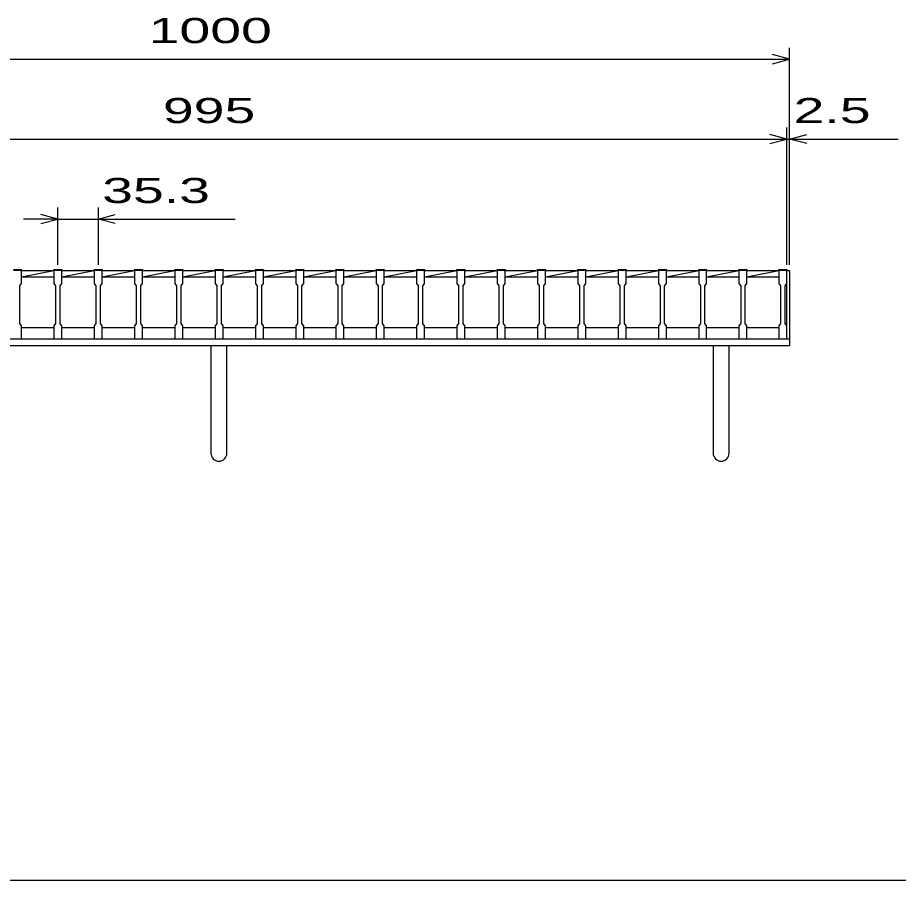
# Model space of a CAD drawing. Units: millimetres, scale not verified. Extents: x -1820 to 1731, y -1282 to 1054.
# Drawn here: x -1098 to -326, y -1146 to -391 of the extents above; entities that cross this region are included whole.
import ezdxf
from ezdxf.enums import TextEntityAlignment as Align

# ---------------------------------------------------------------- set-up
doc = ezdxf.new("R2010")
doc.units = ezdxf.units.MM
doc.header["$LTSCALE"] = 10
for name, color, linetype, lineweight in [('0_2', 150, 'Continuous', 25), ('16', 3, 'Continuous', 25), ('19', 6, 'Continuous', 25), ('22', 4, 'Continuous', 25)]:
    doc.layers.add(name, color=color, linetype=linetype, lineweight=lineweight)
doc.styles.add('ベクトル', font='')
doc.styles.get('ベクトル').set_extended_font_data('ベクトル')

msp = doc.modelspace()

# ---------------------------------------------------------------- linework, layer by layer
at = {"layer": '0_2'}
msp.add_line((1731, -1146.5), (-1729, -1146.5), dxfattribs=at)
at = {"layer": '16'}
for p, q in [((-1101.3, -611.8), (-1094.3, -611.8)), ((-1094.3, -612.5), (-1101.3, -612.5)), ((-1094.3, -611.8), (-1094.3, -612.5)), ((-1094.3, -624), (-1094.3, -612.5)), ((-1094.3, -612.5), (-1066, -612.5)), ((-1094.3, -618), (-1066, -612.5)), ((-1066, -612.5), (-1066, -611.8)), ((-1066, -611.8), (-1059, -611.8)), ((-1066, -612.5), (-1066, -624)), ((-1059, -612.5), (-1066, -612.5)), ((-1059, -611.8), (-1059, -612.5)), ((-1059, -624), (-1059, -612.5)), ((-1059, -612.5), (-1030.7, -612.5)), ((-1059, -618), (-1030.7, -612.5)), ((-1030.7, -612.5), (-1030.7, -611.8)), ((-1030.7, -611.8), (-1023.7, -611.8)), ((-1030.7, -612.5), (-1030.7, -624)), ((-1023.7, -612.5), (-1030.7, -612.5)), ((-1023.7, -611.8), (-1023.7, -612.5)), ((-1023.7, -624), (-1023.7, -612.5)), ((-1023.7, -612.5), (-995.4, -612.5)), ((-1023.7, -618), (-995.4, -612.5)), ((-995.4, -612.5), (-995.4, -611.8)), ((-995.4, -611.8), (-988.4, -611.8)), ((-995.4, -612.5), (-995.4, -624)), ((-988.4, -612.5), (-995.4, -612.5)), ((-988.4, -611.8), (-988.4, -612.5)), ((-988.4, -624), (-988.4, -612.5)), ((-988.4, -612.5), (-960.1, -612.5)), ((-988.4, -618), (-960.1, -612.5)), ((-960.1, -612.5), (-960.1, -611.8)), ((-960.1, -611.8), (-953.1, -611.8)), ((-960.1, -612.5), (-960.1, -624)), ((-953.1, -612.5), (-960.1, -612.5)), ((-953.1, -611.8), (-953.1, -612.5)), ((-953.1, -624), (-953.1, -612.5)), ((-953.1, -612.5), (-924.8, -612.5)), ((-953.1, -618), (-924.8, -612.5)), ((-924.8, -612.5), (-924.8, -611.8)), ((-924.8, -611.8), (-917.8, -611.8)), ((-924.8, -612.5), (-924.8, -624)), ((-917.8, -612.5), (-924.8, -612.5)), ((-917.8, -611.8), (-917.8, -612.5)), ((-917.8, -624), (-917.8, -612.5)), ((-917.8, -612.5), (-889.5, -612.5)), ((-917.8, -618), (-889.5, -612.5)), ((-889.5, -612.5), (-889.5, -611.8)), ((-889.5, -611.8), (-882.5, -611.8)), ((-889.5, -612.5), (-889.5, -624)), ((-882.5, -612.5), (-889.5, -612.5)), ((-882.5, -611.8), (-882.5, -612.5)), ((-882.5, -624), (-882.5, -612.5)), ((-882.5, -612.5), (-854.2, -612.5)), ((-882.5, -618), (-854.2, -612.5)), ((-854.2, -612.5), (-854.2, -611.8)), ((-854.2, -611.8), (-847.2, -611.8)), ((-854.2, -612.5), (-854.2, -624)), ((-847.2, -612.5), (-854.2, -612.5)), ((-847.2, -611.8), (-847.2, -612.5)), ((-847.2, -624), (-847.2, -612.5)), ((-847.2, -612.5), (-818.9, -612.5)), ((-847.2, -618), (-818.9, -612.5)), ((-818.9, -612.5), (-818.9, -611.8)), ((-818.9, -611.8), (-811.9, -611.8)), ((-818.9, -612.5), (-818.9, -624)), ((-811.9, -612.5), (-818.9, -612.5)), ((-811.9, -611.8), (-811.9, -612.5)), ((-811.9, -624), (-811.9, -612.5)), ((-811.9, -612.5), (-783.6, -612.5)), ((-811.9, -618), (-783.6, -612.5)), ((-783.6, -612.5), (-783.6, -611.8)), ((-783.6, -611.8), (-776.6, -611.8)), ((-783.6, -612.5), (-783.6, -624)), ((-776.6, -612.5), (-783.6, -612.5)), ((-776.6, -611.8), (-776.6, -612.5)), ((-776.6, -624), (-776.6, -612.5)), ((-776.6, -612.5), (-748.3, -612.5)), ((-776.6, -618), (-748.3, -612.5)), ((-748.3, -612.5), (-748.3, -611.8)), ((-748.3, -611.8), (-741.3, -611.8)), ((-748.3, -612.5), (-748.3, -624)), ((-741.3, -612.5), (-748.3, -612.5)), ((-741.3, -611.8), (-741.3, -612.5)), ((-741.3, -624), (-741.3, -612.5)), ((-741.3, -612.5), (-713, -612.5)), ((-741.3, -618), (-713, -612.5)), ((-713, -612.5), (-713, -611.8)), ((-713, -611.8), (-706, -611.8)), ((-713, -612.5), (-713, -624)), ((-706, -612.5), (-713, -612.5)), ((-706, -611.8), (-706, -612.5)), ((-706, -624), (-706, -612.5)), ((-706, -612.5), (-677.7, -612.5)), ((-706, -618), (-677.7, -612.5)), ((-677.7, -612.5), (-677.7, -611.8)), ((-677.7, -611.8), (-670.7, -611.8)), ((-677.7, -612.5), (-677.7, -624)), ((-670.7, -612.5), (-677.7, -612.5)), ((-670.7, -611.8), (-670.7, -612.5)), ((-670.7, -624), (-670.7, -612.5)), ((-670.7, -612.5), (-642.4, -612.5)), ((-670.7, -618), (-642.4, -612.5)), ((-642.4, -612.5), (-642.4, -611.8)), ((-642.4, -611.8), (-635.4, -611.8)), ((-642.4, -612.5), (-642.4, -624)), ((-635.4, -612.5), (-642.4, -612.5)), ((-635.4, -611.8), (-635.4, -612.5)), ((-635.4, -624), (-635.4, -612.5)), ((-635.4, -612.5), (-607.1, -612.5)), ((-635.4, -618), (-607.1, -612.5)), ((-607.1, -612.5), (-607.1, -611.8)), ((-607.1, -611.8), (-600.1, -611.8)), ((-607.1, -612.5), (-607.1, -624)), ((-600.1, -612.5), (-607.1, -612.5)), ((-600.1, -611.8), (-600.1, -612.5)), ((-600.1, -624), (-600.1, -612.5)), ((-600.1, -612.5), (-571.8, -612.5)), ((-600.1, -618), (-571.8, -612.5)), ((-571.8, -612.5), (-571.8, -611.8)), ((-571.8, -611.8), (-564.8, -611.8)), ((-571.8, -612.5), (-571.8, -624)), ((-564.8, -612.5), (-571.8, -612.5)), ((-564.8, -611.8), (-564.8, -612.5)), ((-564.8, -624), (-564.8, -612.5)), ((-564.8, -612.5), (-536.5, -612.5)), ((-564.8, -618), (-536.5, -612.5)), ((-536.5, -612.5), (-536.5, -611.8)), ((-536.5, -611.8), (-529.5, -611.8)), ((-536.5, -612.5), (-536.5, -624)), ((-529.5, -612.5), (-536.5, -612.5)), ((-529.5, -611.8), (-529.5, -612.5)), ((-529.5, -624), (-529.5, -612.5)), ((-529.5, -612.5), (-501.2, -612.5)), ((-529.5, -618), (-501.2, -612.5)), ((-501.2, -612.5), (-501.2, -611.8)), ((-501.2, -611.8), (-494.2, -611.8)), ((-501.2, -612.5), (-501.2, -624)), ((-494.2, -612.5), (-501.2, -612.5)), ((-494.2, -611.8), (-494.2, -612.5)), ((-494.2, -624), (-494.2, -612.5)), ((-494.2, -612.5), (-465.9, -612.5)), ((-494.2, -618), (-465.9, -612.5)), ((-465.9, -612.5), (-465.9, -611.8)), ((-465.9, -611.8), (-458.9, -611.8)), ((-465.9, -612.5), (-465.9, -624)), ((-458.9, -612.5), (-465.9, -612.5)), ((-458.9, -611.8), (-458.9, -612.5)), ((-458.9, -624), (-458.9, -612.5)), ((-458.9, -612.5), (-431, -612.5)), ((-458.9, -618), (-431, -612.58)), ((-431, -612.5), (-431, -611.8)), ((-431, -611.8), (-424, -611.8)), ((-431, -612.5), (-431, -624)), ((-424, -612.5), (-431, -612.5)), ((-424, -611.8), (-424, -612.5)), ((-424, -624), (-424, -612.5)), ((-424, -662.5), (-424, -612.5)), ((-1095.8, -626), (-1094.3, -624)), ((-1094.3, -618), (-1066, -618)), ((-1066, -624), (-1064.5, -626)), ((-1060.5, -626), (-1059, -624)), ((-1059, -618), (-1030.7, -618)), ((-1030.7, -624), (-1029.2, -626)), ((-1025.2, -626), (-1023.7, -624)), ((-1023.7, -618), (-995.4, -618)), ((-995.4, -624), (-993.9, -626)), ((-989.9, -626), (-988.4, -624)), ((-988.4, -618), (-960.1, -618)), ((-960.1, -624), (-958.6, -626)), ((-954.6, -626), (-953.1, -624)), ((-953.1, -618), (-924.8, -618)), ((-924.8, -624), (-923.3, -626)), ((-919.3, -626), (-917.8, -624)), ((-917.8, -618), (-889.5, -618)), ((-889.5, -624), (-888, -626)), ((-884, -626), (-882.5, -624)), ((-882.5, -618), (-854.2, -618)), ((-854.2, -624), (-852.7, -626)), ((-848.7, -626), (-847.2, -624)), ((-847.2, -618), (-818.9, -618)), ((-818.9, -624), (-817.4, -626)), ((-813.4, -626), (-811.9, -624)), ((-811.9, -618), (-783.6, -618)), ((-783.6, -624), (-782.1, -626)), ((-778.1, -626), (-776.6, -624)), ((-776.6, -618), (-748.3, -618)), ((-748.3, -624), (-746.8, -626)), ((-742.8, -626), (-741.3, -624)), ((-741.3, -618), (-713, -618)), ((-713, -624), (-711.5, -626)), ((-707.5, -626), (-706, -624)), ((-706, -618), (-677.7, -618)), ((-677.7, -624), (-676.2, -626)), ((-672.2, -626), (-670.7, -624)), ((-670.7, -618), (-642.4, -618)), ((-642.4, -624), (-640.9, -626)), ((-636.9, -626), (-635.4, -624)), ((-635.4, -618), (-607.1, -618)), ((-607.1, -624), (-605.6, -626)), ((-601.6, -626), (-600.1, -624)), ((-600.1, -618), (-571.8, -618)), ((-571.8, -624), (-570.3, -626)), ((-566.3, -626), (-564.8, -624)), ((-564.8, -618), (-536.5, -618)), ((-536.5, -624), (-535, -626)), ((-531, -626), (-529.5, -624)), ((-529.5, -618), (-501.2, -618)), ((-501.2, -624), (-499.7, -626)), ((-495.7, -626), (-494.2, -624)), ((-494.2, -618), (-465.9, -618)), ((-465.9, -624), (-464.4, -626)), ((-460.4, -626), (-458.9, -624)), ((-458.9, -618), (-431, -618)), ((-431, -624), (-429.5, -626)), ((-425.5, -626), (-424, -624)), ((-1095.8, -659), (-1095.8, -626)), ((-1064.5, -626), (-1064.5, -659)), ((-1060.5, -659), (-1060.5, -626)), ((-1029.2, -626), (-1029.2, -659)), ((-1025.2, -659), (-1025.2, -626)), ((-993.9, -626), (-993.9, -659)), ((-989.9, -659), (-989.9, -626)), ((-958.6, -626), (-958.6, -659)), ((-954.6, -659), (-954.6, -626)), ((-923.3, -626), (-923.3, -659)), ((-919.3, -659), (-919.3, -626)), ((-888, -626), (-888, -659)), ((-884, -659), (-884, -626)), ((-852.7, -626), (-852.7, -659)), ((-848.7, -659), (-848.7, -626)), ((-817.4, -626), (-817.4, -659)), ((-813.4, -659), (-813.4, -626)), ((-782.1, -626), (-782.1, -659)), ((-778.1, -659), (-778.1, -626)), ((-746.8, -626), (-746.8, -659)), ((-742.8, -659), (-742.8, -626)), ((-711.5, -626), (-711.5, -659)), ((-707.5, -659), (-707.5, -626)), ((-676.2, -626), (-676.2, -659)), ((-672.2, -659), (-672.2, -626)), ((-640.9, -626), (-640.9, -659)), ((-636.9, -659), (-636.9, -626)), ((-605.6, -626), (-605.6, -659)), ((-601.6, -659), (-601.6, -626)), ((-570.3, -626), (-570.3, -659)), ((-566.3, -659), (-566.3, -626)), ((-535, -626), (-535, -659)), ((-531, -659), (-531, -626)), ((-499.7, -626), (-499.7, -659)), ((-495.7, -659), (-495.7, -626)), ((-464.4, -626), (-464.4, -659)), ((-460.4, -659), (-460.4, -626)), ((-429.5, -626), (-429.5, -659)), ((-425.5, -659), (-425.5, -626)), ((-1094.3, -661), (-1095.8, -659)), ((-1094.3, -672.5), (-1094.3, -661)), ((-1094.3, -662.5), (-1066, -662.5)), ((-1064.5, -659), (-1066, -661)), ((-1066, -661), (-1066, -672.5)), ((-1059, -661), (-1060.5, -659)), ((-1059, -672.5), (-1059, -661)), ((-1059, -662.5), (-1030.7, -662.5)), ((-1029.2, -659), (-1030.7, -661)), ((-1030.7, -661), (-1030.7, -672.5)), ((-1023.7, -661), (-1025.2, -659)), ((-1023.7, -672.5), (-1023.7, -661)), ((-1023.7, -662.5), (-995.4, -662.5)), ((-993.9, -659), (-995.4, -661)), ((-995.4, -661), (-995.4, -672.5)), ((-988.4, -661), (-989.9, -659)), ((-988.4, -672.5), (-988.4, -661)), ((-988.4, -662.5), (-960.1, -662.5)), ((-958.6, -659), (-960.1, -661)), ((-960.1, -661), (-960.1, -672.5)), ((-953.1, -661), (-954.6, -659)), ((-953.1, -672.5), (-953.1, -661)), ((-953.1, -662.5), (-924.8, -662.5)), ((-923.3, -659), (-924.8, -661)), ((-924.8, -661), (-924.8, -672.5)), ((-917.8, -661), (-919.3, -659)), ((-917.8, -672.5), (-917.8, -661)), ((-917.8, -662.5), (-889.5, -662.5)), ((-888, -659), (-889.5, -661)), ((-889.5, -661), (-889.5, -672.5)), ((-882.5, -661), (-884, -659)), ((-882.5, -672.5), (-882.5, -661)), ((-882.5, -662.5), (-854.2, -662.5)), ((-852.7, -659), (-854.2, -661)), ((-854.2, -661), (-854.2, -672.5)), ((-847.2, -661), (-848.7, -659)), ((-847.2, -672.5), (-847.2, -661)), ((-847.2, -662.5), (-818.9, -662.5)), ((-817.4, -659), (-818.9, -661)), ((-818.9, -661), (-818.9, -672.5)), ((-811.9, -661), (-813.4, -659)), ((-811.9, -672.5), (-811.9, -661)), ((-811.9, -662.5), (-783.6, -662.5)), ((-782.1, -659), (-783.6, -661)), ((-783.6, -661), (-783.6, -672.5)), ((-776.6, -661), (-778.1, -659)), ((-776.6, -672.5), (-776.6, -661)), ((-776.6, -662.5), (-748.3, -662.5)), ((-746.8, -659), (-748.3, -661)), ((-748.3, -661), (-748.3, -672.5)), ((-741.3, -661), (-742.8, -659)), ((-741.3, -672.5), (-741.3, -661)), ((-741.3, -662.5), (-713, -662.5)), ((-711.5, -659), (-713, -661)), ((-713, -661), (-713, -672.5)), ((-706, -661), (-707.5, -659)), ((-706, -672.5), (-706, -661)), ((-706, -662.5), (-677.7, -662.5)), ((-676.2, -659), (-677.7, -661)), ((-677.7, -661), (-677.7, -672.5)), ((-670.7, -661), (-672.2, -659)), ((-670.7, -672.5), (-670.7, -661)), ((-670.7, -662.5), (-642.4, -662.5)), ((-640.9, -659), (-642.4, -661)), ((-642.4, -661), (-642.4, -672.5)), ((-635.4, -661), (-636.9, -659)), ((-635.4, -672.5), (-635.4, -661)), ((-635.4, -662.5), (-607.1, -662.5)), ((-605.6, -659), (-607.1, -661)), ((-607.1, -661), (-607.1, -672.5)), ((-600.1, -661), (-601.6, -659)), ((-600.1, -672.5), (-600.1, -661)), ((-600.1, -662.5), (-571.8, -662.5)), ((-570.3, -659), (-571.8, -661)), ((-571.8, -661), (-571.8, -672.5)), ((-564.8, -661), (-566.3, -659)), ((-564.8, -672.5), (-564.8, -661)), ((-564.8, -662.5), (-536.5, -662.5)), ((-535, -659), (-536.5, -661)), ((-536.5, -661), (-536.5, -672.5)), ((-529.5, -661), (-531, -659)), ((-529.5, -672.5), (-529.5, -661)), ((-529.5, -662.5), (-501.2, -662.5)), ((-499.7, -659), (-501.2, -661)), ((-501.2, -661), (-501.2, -672.5)), ((-494.2, -661), (-495.7, -659)), ((-494.2, -672.5), (-494.2, -661)), ((-494.2, -662.5), (-465.9, -662.5)), ((-464.4, -659), (-465.9, -661)), ((-465.9, -661), (-465.9, -672.5)), ((-458.9, -661), (-460.4, -659)), ((-458.9, -672.5), (-458.9, -661)), ((-458.9, -662.5), (-431, -662.5)), ((-429.5, -659), (-431, -661)), ((-431, -661), (-431, -672.5)), ((-424, -661), (-425.5, -659)), ((-424, -672.5), (-424, -661)), ((-1101.3, -672.5), (-1094.3, -672.5)), ((-1066, -672.5), (-1059, -672.5)), ((-1030.7, -672.5), (-1023.7, -672.5)), ((-995.4, -672.5), (-988.4, -672.5)), ((-960.1, -672.5), (-953.1, -672.5)), ((-924.8, -672.5), (-917.8, -672.5)), ((-889.5, -672.5), (-882.5, -672.5)), ((-854.2, -672.5), (-847.2, -672.5)), ((-818.9, -672.5), (-811.9, -672.5)), ((-783.6, -672.5), (-776.6, -672.5)), ((-748.3, -672.5), (-741.3, -672.5)), ((-713, -672.5), (-706, -672.5)), ((-677.7, -672.5), (-670.7, -672.5)), ((-642.4, -672.5), (-635.4, -672.5)), ((-607.1, -672.5), (-600.1, -672.5)), ((-571.8, -672.5), (-564.8, -672.5)), ((-536.5, -672.5), (-529.5, -672.5)), ((-501.2, -672.5), (-494.2, -672.5)), ((-465.9, -672.5), (-458.9, -672.5)), ((-431, -672.5), (-424, -672.5))]:
    msp.add_line(p, q, dxfattribs=at)
at = {"layer": '19'}
for p, q in [((-424, -612.5), (-421.5, -612.5)), ((-421.5, -612.5), (-421.5, -672.5)), ((-1421.5, -672.5), (-421.5, -672.5)), ((-421.5, -678.5), (-1421.5, -678.5)), ((-928.5, -678.5), (-928.5, -772.5)), ((-914.5, -772.5), (-914.5, -678.5)), ((-488.5, -678.5), (-488.5, -772.5)), ((-474.5, -772.5), (-474.5, -678.5)), ((-421.5, -672.5), (-421.5, -678.5))]:
    msp.add_line(p, q, dxfattribs=at)
for centre in [(-921.5, -772.5), (-481.5, -772.5)]:
    msp.add_arc(centre, 7, 180, 0, dxfattribs=at)
at = {"layer": '22'}
for p, q in [((-421.5, -427.5), (-436.5, -423.5)), ((-421.5, -607.5), (-421.5, -417.5)), ((-1421.5, -427.5), (-421.5, -427.5)), ((-436.5, -431.5), (-421.5, -427.5)), ((-424, -497.5), (-439, -493.5)), ((-424, -607.5), (-424, -487.5)), ((-421.5, -607.5), (-421.5, -487.5)), ((-421.5, -497.5), (-406.5, -493.5)), ((-1419, -497.5), (-424, -497.5)), ((-439, -501.5), (-424, -497.5)), ((-424, -497.5), (-421.5, -497.5)), ((-406.5, -501.5), (-421.5, -497.5)), ((-421.5, -497.5), (-326.5, -497.5)), ((-1062.5, -607.5), (-1062.5, -557.5)), ((-1027.2, -557.5), (-1027.2, -607.5)), ((-1062.5, -567.5), (-1092.5, -567.5)), ((-1062.5, -567.5), (-1077.5, -563.5)), ((-1077.5, -571.5), (-1062.5, -567.5)), ((-1062.5, -567.5), (-1027.2, -567.5)), ((-1027.2, -567.5), (-1012.2, -563.5)), ((-1012.2, -571.5), (-1027.2, -567.5)), ((-1027.2, -567.5), (-907.2, -567.5))]:
    msp.add_line(p, q, dxfattribs=at)

# ---------------------------------------------------------------- texts
at = {"layer": '22', "color": 2, "style": 'ベクトル', "width": 1.65}
for s, p in [(' 1000 ', (-996.5, -402.5)), (' 995 ', (-984, -472.5)), (' 2.5 ', (-431.5, -472.5)), (' 35.3 ', (-1037.2, -542.5))]:
    msp.add_text(s, height=21.99, dxfattribs=at).set_placement(p, align=Align.MIDDLE_LEFT)

doc.saveas('drawing.dxf')
